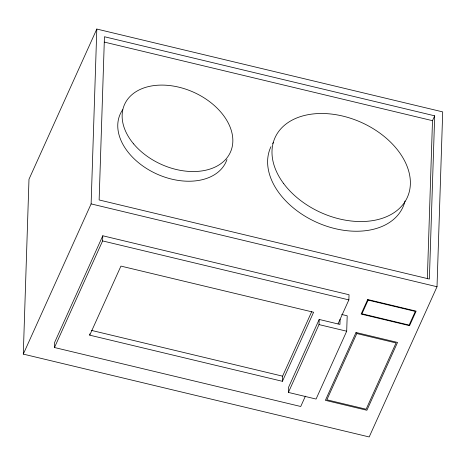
<?xml version="1.0" encoding="UTF-8"?>
<svg xmlns="http://www.w3.org/2000/svg" width="466" height="466" viewBox="0 0 466 466"><rect width="100%" height="100%" fill="white"/><g stroke="black" fill="none" stroke-linecap="round" stroke-linejoin="round"><path stroke-width="0.7" d="M23.3 354.113L28.985 179.259L96.806 29.049L442.7 111.887L437.015 286.741L369.194 436.951L23.3 354.113L91.12 203.904L96.806 29.049M305.399 396.152L300.733 406.492L54.481 347.52L54.65 342.376L102.782 235.779L349.034 294.751L348.865 299.894L338.031 323.887M89.746 335.171L120.933 266.103L313.601 312.243L282.413 381.31L89.746 335.171L89.787 333.883M54.481 347.52L102.613 240.922L102.782 235.779M282.413 381.31L282.582 376.167L311.69 311.707M341.665 314.463L347.199 315.791L346.698 331.215L316.07 399.053L288.396 392.424L288.565 387.281L319.193 319.449L339.947 324.418L340.116 319.274M288.396 392.424L319.024 324.592L319.193 319.449M427.351 278.814L432.495 120.677L434.685 115.83L104.448 36.744L99.136 199.961L429.372 279.047L434.685 115.83M104.384 42.097L432.495 120.677M91.12 203.904L437.015 286.741M102.613 240.922L348.865 299.894M319.024 324.592L346.698 331.215M91.324 330.365L282.582 376.167M226.965 159.535A58.058 39.523 24.3 0 1 155.184 173.253A58.058 39.523 24.3 0 1 122.698 109.726M405.018 201.044A72.574 49.402 24.3 0 1 320.282 223.866A72.574 49.402 24.3 0 1 270.973 146.685M272.703 143.511A72.574 49.402 24.3 0 1 273.49 142.299M367.697 299.533L361.133 314.072L409.556 325.67L416.121 311.131L367.697 299.533M368.117 300.11L361.942 313.787L409.136 325.093L415.317 311.416L368.117 300.11M356.018 332.491L325.39 400.329L366.899 410.266L397.527 342.434L356.018 332.491M356.787 333.545L326.864 399.811L366.136 409.218L396.053 342.947L356.787 333.545M133.62 143.889A58.058 39.523 24.3 0 0 228.666 155.452A58.058 39.523 24.3 0 0 170.177 85.61A58.058 39.523 24.3 0 0 133.62 143.889M283.637 183.552A72.574 49.402 24.3 0 0 403.236 204.19A72.574 49.402 24.3 0 0 336.685 114.822A72.574 49.402 24.3 0 0 283.637 183.552"/></g></svg>
